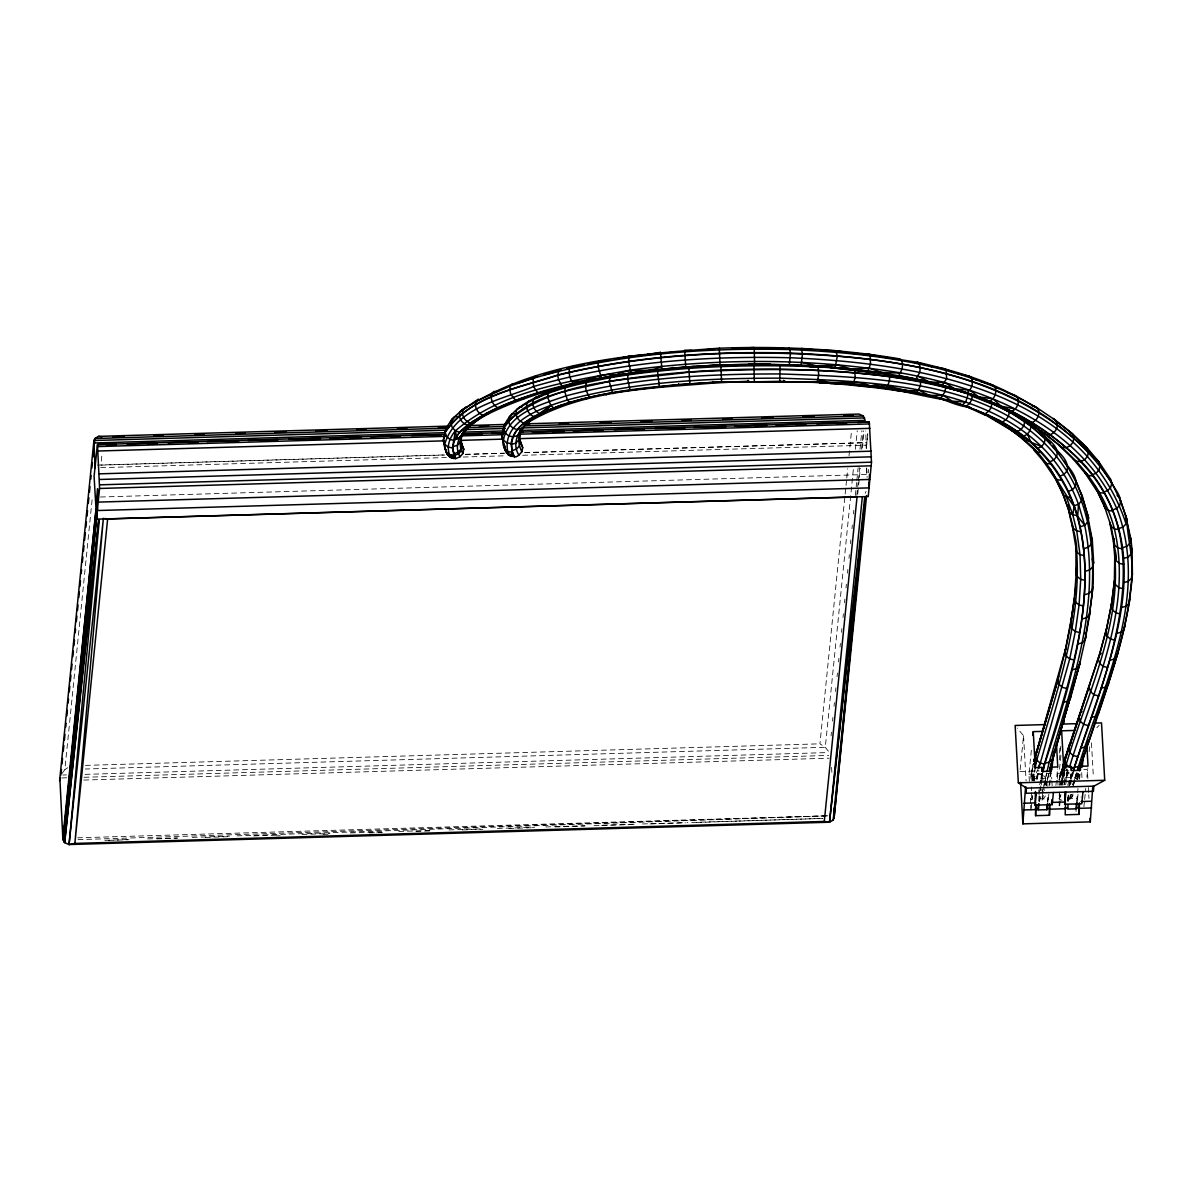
<?xml version="1.0" encoding="UTF-8"?>
<svg xmlns="http://www.w3.org/2000/svg" width="1192" height="1192" viewBox="0 0 1192 1192"><rect width="100%" height="100%" fill="white"/><g stroke="black" fill="none" stroke-linecap="round" stroke-linejoin="round"><path stroke-width="0.75" stroke-dasharray="5 3.75" d="M1059.688 784.649L1059.941 775.292L1062.057 768.259M1059.167 805.777L1059.345 789.923M1037.1 779.553L1037.517 773.981L1031.125 775.322L1030.573 780.462M1037.472 778.778L1038.664 770.226M1041.495 784.664L1042.24 774.74L1037.845 773.757M1045.026 784.962L1046.397 774.055M1030.603 803.632L1030.618 795.407M1031.885 780.82L1032.779 770.464M1044.773 785.886L1045.25 780.894M61.865 773.712L64.86 769.615L92.335 497.466M101.29 461.155L102.035 453.765M828.366 751.213L825.296 747.295L819.932 743.823L845.843 487.155M846.037 485.308L846.588 479.78M846.782 477.932L847.721 468.694M849.017 455.776L851.624 429.925M853.338 469.588L825.296 747.295L85.317 769.019M855.394 449.235L857.257 430.714M831.062 735.881L831.435 732.186M832.552 721.086L832.925 717.39M834.042 706.29L834.415 702.595M835.532 691.494L835.92 687.799M837.037 676.698L837.41 673.003M838.527 661.903L838.9 658.207M840.017 647.122L840.39 643.412M841.507 632.326L841.88 628.616M843.012 617.53L843.385 613.835M844.502 602.735L844.875 599.04M845.992 587.939L846.365 584.244M847.482 573.143L847.855 569.448M848.987 558.348L849.36 554.653M850.477 543.552L850.85 539.857M851.967 528.756L852.34 525.061M853.457 513.961L853.83 510.265M855.334 495.47L856.631 482.537M856.824 480.674L858.136 467.741M859.998 449.25L861.861 430.744M856.824 495.35L858.121 482.447M858.314 480.6L859.611 467.696M861.473 449.25L863.336 430.804M857.718 494.173L858.463 486.783M858.657 484.95L859.208 479.407M859.402 477.56L860.326 468.337M862.382 448.028L864.066 431.415M866.226 448.594L865.779 430.983M524.778 452.677L866.822 442.634L867.716 433.56M866.42 448.147L867.91 433.337M868.372 472.777L868.715 469.395M1020.128 769.704L1023.556 735.762L1017.238 728.029M1029.367 781.386L1028.964 774.189L1031.572 748.293M1031.154 808.31L1032.466 795.362M1033.956 780.581L1035.073 769.481M1034.537 781.103L1034.79 778.585L1046.71 778.242L1047.321 789.119M1038.739 800.711L1040.795 780.373M1040.974 778.525L1041.734 771.135M1039.096 801.814L1040.214 792.382M1040.392 790.639L1041.45 780.179M1041.629 778.436L1042.329 771.462M1047.381 802.305L1048.126 794.915M1049.064 785.662L1050.376 772.714M1047.917 801.56L1048.275 798.029L1048.334 799.087L1034.745 798.431M1048.334 799.087L1048.871 793.857M1049.75 785.141L1051.15 771.194M1055.903 785.468L1057.766 766.963M1057.632 778.465L1057.721 769.659M1059.405 753.016L1060.15 745.611M1059.42 759.915L1060.91 745.089M1060.91 755.505L1059.42 770.33L1068.151 770.077M1059.733 805.628L1060.85 794.528M1061.789 785.29L1063.473 768.646M1067.868 801.709L1068.613 794.304M1069.552 785.066L1070.669 773.966M1068.404 800.949L1069.179 795.004M1070.759 779.315L1071.295 774.085M1076.704 801.441L1078 788.493M1078.939 779.255L1079.49 773.712M1077.061 802.454L1077.598 797.18L1081.382 797.061M1068.762 797.433L1068.822 798.491L1077.657 798.238L1078.358 791.264M1079.594 779.061L1080.116 773.832M1089.145 751.645L1089.697 746.281M1083.9 806.761L1084.452 801.218M1084.646 799.37L1085.763 788.27M1086.88 777.184L1087.819 767.931M1032.644 780.104L1034.432 769.943M1031.125 775.322L1032.749 764.519M1062.743 769.645L1059.137 779.568L1059.941 775.292M1062.027 800.339L1059.405 799.132L1060.418 793.902M1062.117 785.2L1065.499 767.782M1036.518 778.927L1037.517 773.981L1036.221 778.987M1032.495 780.82L1034.626 770.449M1030.335 798.744L1031.751 799.936L1032.51 796.301M1073.143 795.153L1069.775 799.355L1067.138 800.443L1068.673 793.499M1070.595 784.813L1073.664 770.926M1065.573 784.649L1068.315 772.446M1036.444 778.614L1038.456 769.928M1039.633 784.813L1042.434 772.699M1041.227 779.21L1042.478 773.891M1043.849 785.17L1046.74 772.803M1047.276 780.447L1046.04 785.737L1046.665 783.084M1047.396 780L1049.034 772.952M1033.866 780.388L1031.676 771.149L1032.51 767.678M1077.166 779.479L1079.088 772.446M1064.59 769.257L1060.433 785.424L1062.325 780.417M1060.716 784.798L1065.275 767.708M1077.404 779.344L1078.82 774.085M1043.417 795.362L1042.121 800.16L1039.469 801.262L1039.171 796.36M1064.173 784.604L1068.36 769.198M1065.931 779.255L1068.315 770.479M1068.881 785.558L1070.312 780.298M1070.788 778.54L1072.219 773.295M1077.136 779.091L1078.954 772.505M1059.807 785.856L1061.223 780.686M1061.685 778.957L1064.516 768.616M1069.164 785.364L1070.58 780.238M1071.042 778.54L1072.457 773.414M1069.582 784.947L1072.979 772.699M1070.952 794.244L1069.492 799.474L1071.236 794.334M1073.366 785.558L1074.812 780.328M1075.288 778.599L1076.748 773.37M1077.136 779.3L1078.969 772.714M1059.137 779.568L1061.983 769.451M1039.469 801.262L1043.03 788.702L1042.121 800.16L1045.473 795.973M1061.997 769.123L1060.12 775.694L1062.206 768.691M1060.15 776.603L1064.679 767.365L1060.135 776.156L1062.489 768.05M1071.861 797.523L1072.889 793.947M1077.017 779.643L1079.088 772.476M1060.09 775.515L1062.147 768.408M1059.464 777.244L1062.087 768.393M1060.135 776.156L1062.221 768.795M1076.898 778.525L1078.462 773.25M1067.734 769.227L1062.996 784.679L1062.608 777.765L1074.528 777.422M1058.764 798.655L1059.405 799.132L1061.089 793.812M1063.89 784.947L1068.375 770.762M1069.775 799.355L1071.474 794.23M1078.268 773.772L1076.57 778.883L1078.194 773.802M1067.138 800.443L1069.447 793.634M1072.323 785.141L1076.361 773.221M1031.676 771.149L1032.838 767.767M1073.366 784.947L1077.687 772.908M1067.63 785.17L1073.247 769.987M1033.285 781.073L1037.606 769.555M1062.951 778.748L1066.721 768.751M1060.15 777.616L1064.679 767.633M1060.15 776.32L1064.679 767.305M865.139 493.279L866.062 491.447M1096.819 727.746L1099.158 725.332M1033.241 775.128L1030.901 777.214L1031.214 780.388M64.86 769.615L67.691 767.722M104.836 840.345L129.034 839.526M147.644 838.9L177.414 837.887M192.299 837.38L229.52 836.113M236.955 835.86L828.708 815.79L77.689 837.812M78.016 839.645L828.708 815.775M276.514 835.875L280.224 835.756M322.972 834.385L330.407 834.147M369.431 832.91L382.453 832.493M415.904 831.42L432.622 830.884M462.362 829.93L482.805 829.289M508.835 828.455L534.85 827.621M555.293 826.965L585.034 826.026M601.751 825.49L635.217 824.417M650.072 823.94L685.385 822.808M696.545 822.465L737.431 821.154M739.293 821.094L822.927 818.427L687.113 822.584M108.546 840.36L129.019 839.734M156.927 838.885L177.385 838.244M205.292 837.395L229.475 836.65M253.658 835.905L279.703 835.1M302.023 834.415L329.931 833.566M350.388 832.925L382.021 831.956M398.754 831.45L432.249 830.422M448.997 829.9L482.477 828.872M497.362 828.41L534.567 827.278M545.727 826.935L584.795 825.728M594.093 825.445L635.023 824.179M642.458 823.955L685.251 822.644M97.193 465.103L444.825 454.897M465.282 454.301L504.32 453.154M524.763 452.543L866.822 442.634M100.918 465.118L444.839 455.031M465.282 454.435L504.32 453.288M100.664 467.666L446.434 457.519M463.167 457.028L505.93 455.776M522.662 455.284L866.569 445.182M100.441 497.004L866.346 474.52M85.407 765.383L819.932 743.823M62.714 775.024L66.439 774.919M85.049 774.368L827.516 752.584M61.701 777.944L67.288 777.78M84.051 777.288L828.708 755.43M83.768 780.06L829.215 758.187M1019.95 771.492L1039.156 770.926M1083.856 769.615L1087.342 769.511L1087.849 778.54M1028.964 774.189L1051.463 773.519L1051.761 778.927M1057.349 773.355L1069.522 772.997M1041.123 789.626L1043.358 791.443M1044.252 790.594L1042.24 774.74L1045.578 777.586L1045.578 784.619M1038.754 789.849L1039.066 794.736M1091.455 742.81L1093.377 777.124M1088.356 787.569L1088.654 792.978M1088.758 794.796L1088.966 798.402M1081.695 772.639L1082.098 779.836M1077.598 797.18L1077.657 798.238M1075.944 808.846L1076.108 811.529M1057.736 780.179L1058.019 785.29M1051.866 780.715L1052.163 786.124M1046.338 782.012L1046.531 785.632M1030.693 805.271L1030.976 810.158M1023.556 735.762L1026.089 780.909M866.659 467.979L867.15 476.904M866.524 468.203L867.031 477.262M831.599 767.395L831.912 772.967M1031.348 787.048L1031.467 790.728M1031.527 792.576L1031.751 799.936M1059.36 793.604L1059.405 799.132M1048.692 774.1L1047.485 779.255L1048.692 774.129M1076.495 772.684L1073.158 784.932L1076.451 772.654"/><path stroke-width="1.5" d="M522.722 447.73L518.982 437.777L522.722 447.73L521.798 451.842L518.863 455.15C511.264 461.572 512.277 447.358 511.115 443.677C512.843 428.613 527.207 419.867 539.529 413.594C596.745 389.143 660.293 385.746 721.592 381.857L720.817 365.005M720.043 365.05L719.268 348.213C632.207 354.59 534.433 361.236 460.127 411.657C457.653 417.185 461.825 423.622 467.383 425.008C520.204 390.171 584.765 379.682 646.347 370.906C697.648 364.797 749.44 363.143 801.054 365.288C834.519 365.437 867.463 373.334 900.824 372.932C985.322 387.892 1079.386 424.993 1116.755 508.448C1150.459 596.179 1102.421 686.443 1077.523 769.823M1070.952 767.573L1073.858 768.304C1108.277 666.73 1169.099 531.23 1066.021 447.581C1004.647 394.85 922.727 376.106 844.189 368.447C752.584 360.327 659.385 364.067 569.567 384.495C531.975 394.999 491 404.222 461.095 430.938C453.705 437.777 450.099 449.608 455.806 458.518L459.978 456.834L462.898 453.496L463.792 449.101L460.425 440.921M1042.881 772.118L1044.952 763.252C1078.432 659.548 1126.649 508.731 1017.387 431.43C930.207 376.046 820.588 382.245 721.592 381.857M1077.851 644.008L1082.112 642.89L1085.122 639.94C1088.907 613.195 1095.865 585.555 1092.289 558.69M866.599 495.574L834.072 818.07L833.148 820.081L829.483 822.212L69.047 844.532L64.636 842.64L63.906 841.731L99.577 488.467L97.491 444.556L445.242 434.35M96.478 519.19L868.253 496.528L871.501 462.183L869.251 421.908L519.638 432.16M1042.836 770.971L1044.445 764.057C1068.092 681.928 1102.868 592.022 1074.171 506.436C1060.91 469.901 1033.762 438.969 999.611 420.523C911.284 377.298 808.921 381.231 713.188 382.349L713.144 383.079C650.951 388.339 584.035 389.709 528.801 422.028L525.106 422.37C514.125 429.701 507.256 444.616 514.661 456.789M1076.823 564.919L1074.35 598.25L1070.61 624.727L1071.995 628.661L1075.318 631.507L1079.714 632.505M1075.273 593.988L1075.735 586.688M1076.451 575.736L1076.912 568.435M514.363 456.804L508.537 455.15C498.703 421.044 542.926 407.634 567.392 399.961C636.632 381.395 708.927 378.117 780.283 378.162C886.029 381.902 1034.418 385.21 1078.477 504.276L1077.687 516.255L1084.675 525.329C1101.453 605.819 1071.384 685.996 1049.213 762.195L1047.157 771.03M833.878 808.191L834.072 818.07L865.526 496.975L829.483 822.212L824.283 821.437L74.873 843.444L69.047 844.532L99.323 519.921L64.636 842.64L98.757 519.459L63.906 841.731L62.818 838.259L96.06 508.984L97.103 512.918L96.626 519.19L94.079 476.353L97.327 445.48M678.62 383.75L678.486 385.359L678.144 384.658C626.5 391.11 570.357 393.807 525.106 422.37M1079.773 770.568L1082.634 759.155L1080.772 764.31M95.092 467.83L93.915 440.518L94.838 438.522L98.504 436.376L448.043 426.125M62.818 838.259L59.853 778.003M1073.456 770.956C1101.333 677.905 1161.127 564.531 1092.14 474.908C1045.205 416.068 970.839 388.324 898.798 375.659L902.18 368.82L902.508 364.409L901.718 360.625L900.034 358.941C840.39 348.779 779.687 346.038 719.268 348.213L719.134 348.943M1121.702 607.458L1125.978 606.296L1128.988 603.331L1132.385 573.963C1127.543 642.264 1099.784 705.738 1079.401 770.36L1081.666 763.536L1078.671 766.426L1074.424 767.454L1073.664 770.926M96.06 508.984L63.146 840.122L97.103 512.918M59.6 780.775L93.915 440.518L445.763 430.193M60.852 775.083L61.418 769.54M61.984 763.983L62.535 758.44M63.28 751.049L63.846 745.492M64.413 739.949L64.964 734.406M65.709 727.001L66.082 723.306M66.826 715.915L67.393 710.357M68.138 702.967L68.51 699.272M69.255 691.867L69.821 686.324M70.373 680.766L70.939 675.223M71.505 669.68L72.056 664.123M72.801 656.732L73.368 651.19M73.934 645.632L74.485 640.089M75.23 632.699L75.603 628.989M76.348 621.598L76.914 616.04M77.48 610.498L78.031 604.955M78.776 597.55L79.343 592.007M79.909 586.464L80.46 580.906M81.205 573.516L81.578 569.821M82.323 562.415L82.889 556.873M83.455 551.33L84.006 545.772M84.572 540.229L85.317 532.824M85.869 527.281L86.435 521.738M87.001 516.181L87.552 510.638M88.297 503.248L88.864 497.69M89.43 492.147L89.981 486.604M90.726 479.199L91.099 475.504M91.844 468.113L92.41 462.556M92.976 457.013L93.527 451.47M94.093 445.912L94.838 438.522L448.386 428.137M824.283 821.437L857.033 496.945L107.638 518.952L74.873 843.444L103.361 518.297L69.047 844.532M862.293 497.288L829.483 822.212L864.736 496.975M833.148 820.081L865.511 496.99M869.802 479.452L98.325 502.1L97.58 488.675L96.731 497.109L97.476 510.534L868.953 487.886L869.519 474.416M1092.796 786.452L1090.278 821.884L1022.885 823.866L1025.597 786.586L1025.969 793.291L1093.362 791.324L1093.883 786.154L1104.716 780.268L1101.512 722.918L1094.39 723.142M1025.969 793.291L1026.491 788.136L1018.341 782.816L1015.137 725.466L1045.429 724.572M1032.883 735.36L1033.255 731.65L1041.912 731.396M1035.446 791.488L1035.118 805.151L1052.178 804.645L1053.415 792.486M1035.118 805.151L1036.34 792.993M1049.779 804.153L1049.452 815.268L1035.595 815.671L1035.669 804.406M1035.595 815.671L1035.922 804.555M1037.8 809.964L1038.366 804.406M1041.734 771.135L1042.106 767.424L1035.267 767.633L1033.255 731.65M1047.753 803.319L1047.276 809.666L1038.441 809.919L1038.917 803.572M1046.636 809.696L1047.202 804.153M1050.376 772.714L1050.927 767.171L1057.766 766.963L1056.455 743.585M1051.836 769.823L1053.698 751.332M1049.452 815.268L1049.526 803.989M1064.843 792.352L1064.694 804.272L1081.755 803.781L1082.992 791.622M1064.694 804.272L1065.916 792.129M1065.499 803.691L1065.171 814.807L1079.147 814.389L1079.475 803.289M1071.042 770.27L1071.414 766.575L1063.651 766.799L1061.64 730.815L1073.813 730.458M1077.061 802.454L1076.585 808.802L1067.764 809.07L1068.047 804.481M1075.944 808.846L1076.51 803.289M1079.878 770.002L1080.25 766.307L1088.013 766.083L1086.806 744.493M1082.262 767.097L1083.379 755.996M1079.147 814.389L1079.237 803.125M1082.157 618.946L1086.433 617.784L1089.458 614.804L1092.989 586.449M754.342 381.008L753.88 364.156L748.367 364.305M673.018 367.345L672.839 368.954C610.051 374.869 546.517 385.791 489.271 413.43C474.178 421.342 449.324 436.644 459.978 456.834M1114.982 578.105L1111.257 605.894L1105.818 632.267L1107.189 636.23L1110.527 639.106L1114.907 640.149M1120.391 613.925L1115.995 612.941L1112.658 610.095L1111.272 606.162L1114.371 581.04L1114.744 556.56C1121.046 629.942 1084.899 698.601 1065.275 767.708M1107.398 667.416L1103.032 666.328L1099.709 663.408L1098.324 659.444L1106.742 628.035L1112.643 598.309M1113.09 594.719L1113.969 587.537M1114.416 583.946L1115.071 578.567M801.054 365.288L802.514 353.786L801.173 348.451L815.537 349.941M817.205 382.111L818.651 375.063L818.189 366.868C748.487 364.022 678.322 366.316 609.425 377.819C577.554 384.316 543.835 390.395 516.762 409.616C514.288 415.144 518.46 421.581 524.018 422.966M968.321 393.703L965.743 402.017L962.853 404.52M972.374 395.088L971.778 399.439L969.737 403.373L966.772 405.861M754.596 364.32L754.208 347.468L731.873 348.675M1074.081 659.995L1069.701 658.967L1066.363 656.092L1064.992 652.128L1073.277 608.114M1073.783 604.582L1074.528 599.278M991.953 402.881L991.282 407.202L988.987 411.046L985.695 413.4M1038.858 768.199L1069.701 658.967L1075.318 631.507L1079.073 604.985L1080.712 579.387L1080.026 554.712L1076.763 530.976L1072.785 514.84L1074.171 506.436C1057.647 484.742 1047.574 457.788 1024.986 440.697C1012.023 429.85 997.868 420.463 982.595 413.207L1028.994 440.831L1024.986 440.697L1008.492 428.047M647.107 354.531L660.472 352.37L661.918 369.162M1085.122 639.94L1090.397 610.826M995.111 404.49L1009.311 411.687L1008.566 415.963L1006.078 419.718L1002.517 421.938M1116.8 633.339L1121.076 632.252L1124.071 629.331L1129.942 599.338M779.732 381.023L780.104 365.75M1065.499 767.782L1066.184 764.296L1064.799 760.332L1065.767 755.981L1099.247 655.213L1106.742 628.035M1032.242 424.531L1043.864 434.842L1045.16 438.582L1044.326 443.037L1041.525 446.553L1037.547 448.46M1034.969 768.721L1036.742 760.079C1056.425 692.522 1081.561 623.58 1076.689 552C1077.449 536.132 1068.717 520.636 1068.688 505.408M520.71 430.535L518.684 440.146L519.444 445.972L521.798 451.842M511.383 444.437L515.659 443.186L518.684 440.146L521.098 429.031M1066.408 447.626L1070.327 445.659L1073.068 442.098L1073.918 437.896L1072.606 433.903L1053.177 418.556L1072.606 433.903L1087.134 447.954L1088.445 451.693L1087.596 456.149L1084.765 459.635L1080.757 461.498M1050.45 443.379L1040.735 432.562C1046.65 439.103 1060.314 446.136 1056.529 456.64L1053.653 460.082L1049.586 461.87M1054.935 448.982L1052.879 446.091C1058.779 452.528 1070.207 461.14 1066.855 471.168L1063.934 474.52L1059.777 476.219M1069.537 431.668L1087.134 447.954L1098.666 461.513L1110.348 478.931L1111.719 483.013L1110.81 487.126L1107.86 490.463L1103.688 492.132M508.537 455.15C480.421 409.869 555.442 386.968 586.866 380.784L585.525 386.357L586.211 390.738L589.459 397.383M501.981 436.078L504.559 424.486L507.524 421.67M1064.233 461.349C1069.03 468.054 1078.402 477.217 1075.348 486.515L1072.383 489.808L1068.181 491.417M455.806 458.518C445.376 459.233 445.54 447.298 443.35 440.355L446.076 428.152L451.798 419.405L462.734 409.273M455.508 458.533L452.483 447.909L455.404 430.819C503.143 389.665 570.104 381.38 629.942 370.176C719.715 358.181 811.379 358.077 900.824 372.932M461.006 442.47L462.392 446.568L461.468 450.665L458.488 453.928L454.271 455.478M1085.122 633.071L1086.046 635.708L1079.252 665.881L1052.208 759.304L1049.213 762.195L1044.952 763.252M1110.348 478.931C1112.24 487.677 1123.266 495.619 1119.735 505.185L1116.755 508.448L1112.538 509.997M1074.886 478.335L1082.381 496.677L1081.472 501.027C1091.574 529.65 1094.018 560.315 1092.051 590.457L1089.041 593.467L1084.75 594.674M460.887 442.202L461.825 445.033L460.887 449.116L457.892 452.334L453.645 453.824M520.368 441.621L519.444 445.972L516.434 449.16L512.188 450.606M1120.644 500.819L1126.991 519.533C1127.185 538.724 1134.084 558.407 1131.461 578.239L1128.437 581.264L1124.16 582.486M1082.381 496.677L1088.624 518.103L1087.685 522.156L1084.675 525.329L1080.414 526.76M1085.122 580.266L1080.712 579.387L1077.374 576.63L1075.989 572.711L1075.914 545.146M1091.365 537.22L1092.304 540.08L1091.365 544.118L1088.341 547.232L1084.064 548.573M1049.899 768.929L1064.635 716.571M1049.332 771.641L1080.176 661.635L1079.252 665.881L1076.257 668.787L1071.995 669.859M1123.892 564.293L1119.497 563.458L1116.144 560.732C1117.247 553.133 1112.628 545.727 1114.028 538.501M1129.897 538.59L1129.509 534.985L1130.91 539.142L1129.971 543.179L1126.962 546.294L1122.685 547.664M1130.672 545.802L1132.057 549.691L1131.133 553.997L1128.124 557.081L1123.832 558.392M443.35 440.355L444.288 436.078M467.383 425.008L459.531 432.323L454.167 440.504L449.831 439.327L446.538 436.347L445.167 432.353L446.076 428.152L449.041 425.335M462.57 433.098C460.172 439.61 458.875 447.343 462.898 453.496M462.794 432.979L460.127 442.426L457.117 445.421L452.826 446.613M505.304 446.3L503.292 444.884L505.229 450.65L501.966 435.81L502.905 431.802M512.977 436.749L517.194 435.795L520.174 432.964L520.785 430.342M1093.675 562.609L1092.751 566.885L1089.726 569.94L1085.45 571.221M1035.401 755.549L1036.235 752.077L1033.866 761.435L1065.916 647.897L1057.736 680.528L1034.149 760.705L1058.66 676.296M1071.534 620.466L1064.992 652.128M1049.914 769.004L1064.65 716.839M1080.19 661.903L1070.416 698.378L1067.421 701.269L1063.175 702.312M1101.244 653.29L1099.247 655.213L1064.799 760.332L1069.433 744.419L1071.429 742.497M1062.728 766.933L1090.159 683.582M1112.196 601.915L1111.272 606.162M1099.322 709.374L1087.923 744.18L1084.943 747.056L1080.697 748.069M1108.962 681.72L1108.337 684.357L1105.342 687.218L1101.095 688.231M511.308 456.432L512.366 452.2L508.001 451.574L504.693 448.997L501.966 435.81M1034.984 756.875L1036.235 752.077L1035.267 755.624M789.298 364.827L790.49 353.041L789.283 347.975L788.404 348.705M1077.702 769.898L1078.671 766.426M1080.324 767.797L1082.634 759.155L1080.548 766.203M642.264 370.712L641.803 372.351L641.013 371.695L575.662 383.094L571.341 384.971L569.567 384.495M1063.875 762.716L1065.767 755.981L1063.681 763.014M1080.772 766.039L1082.604 759.587M1063.413 764.191L1065.767 755.981M1054.384 691.867L1057.721 680.26L1059.107 684.491L1062.43 687.397L1066.81 688.455M1062.951 766.426L1064.828 759.93L1062.728 767.365M1079.594 770.688L1081.666 763.536L1080.637 767.097M1044.445 764.057L1040.065 762.984L1036.742 760.079L1035.371 756.115L1054.369 691.598M1071.325 694.191L1065.156 714.857L1071.355 694.414M672.422 368.268L728.416 364.886M1091.187 717.465L1095.418 716.452L1098.413 713.591L1117.992 652.337L1125.01 625.353M1083.17 757.829L1088.847 739.964M1083.2 757.442L1088.862 740.232M1099.903 707.661L1108.664 681.854M628.214 373.23L627.588 378.669L630.076 389.978M916.037 378.981L919.792 372.217L920.194 367.821L919.345 364.022L917.497 362.308L886.043 357.421M1038.217 767.916L1040.065 762.984M1034.105 766.992L1036.742 760.079L1033.881 763.997M449.622 456.864L450.055 455.88C446.002 447.238 449.488 437.658 455.404 430.819L459.531 432.323M835.16 367.509L837.365 356.05L835.637 350.686L821.005 350.239M853.07 384.465L855.156 377.462L854.694 369.267M1064.679 767.633L1066.184 764.296L1069.492 767.216C1092.557 690.406 1133.443 611.079 1114.416 528.935C1099.069 470.065 1047.842 428.971 994.709 404.565M610.215 376.121L609.321 381.604L612.375 392.809M1064.679 767.365L1066.184 764.296M748.874 381.202L713.144 383.079L712.995 381.485M466.087 428.613L462.183 435.587L459.233 438.358L455.031 439.252M867.821 370.965L870.533 364.022L870.086 355.827L868.67 354.188L861.488 353.696M584.438 380.501L583.395 382.245L581.8 381.738M886.654 388.07L889.426 381.142L889.649 376.449C796.599 365.646 701.865 366.421 609.306 381.336C572.89 390.469 525.627 393.971 503.65 428.703L505.006 432.681L508.313 435.661L512.649 436.823M510.295 417.14L512.143 414.131L514.825 413.698M520.174 432.964L524.584 425.931L863.351 415.963L865.183 420.344L519.414 430.491M1011.874 411.344C1017.044 409.02 1020.114 402.24 1017.238 397.055C986.395 379.846 951.827 370.056 917.497 362.308L915.143 362.875M1033.896 764.593L1036.742 760.079L1033.896 764.117M584.348 364.678L570.312 366.972L569.18 368.745L569.627 376.94L572.935 383.586M451.828 421.089L454.614 416.827L457.296 416.41M445.152 432.085C469.827 395.655 518.714 387.862 557.737 374.988C633.757 356.453 712.443 350.94 790.49 353.041C905.592 358.032 1044.028 377.596 1111.719 483.013M445.167 432.353C469.842 395.923 518.729 388.13 557.752 375.257C622.239 359.448 688.767 353.339 755.058 352.802C870.95 354.322 1001.995 365.423 1088.46 451.962M1033.896 764.37L1036.742 760.079M512.366 452.2L509.893 455.776L508.001 451.574L506.436 453.124L504.693 448.997M97.491 444.556L115.996 444.333M869.251 421.908L857.733 422.549M1023.6 436.078C1029.143 434.424 1032.928 427.496 1029.664 422.251M472.911 421.223L476.502 420.97L478.99 418.66L467.845 427.824L459.665 437.524L455.255 438.82L459.233 438.358M916.827 392.838L920.343 386.014L920.686 381.351L889.649 376.449M566.617 385.97L565.157 387.817L564.799 391.661L567.392 399.961L569.672 402.449M569.821 402.151L568.286 404.013L566.036 403.671M763.133 364.439L728.193 365.616M546.279 410.57L550.734 405.399L547.664 397.249L548.141 393.36L549.944 391.408L557.424 390.037M1074.245 505.795L1078.477 504.276L1081.472 501.027C1036.921 381.053 887.191 377.775 780.566 373.945C708.525 373.901 635.53 377.238 565.619 396.012C542.583 404.237 509.148 412.104 503.367 439.997L506.704 442.783L511.115 443.677M535.208 415.978L538.486 415.904L541.272 412.953M940.95 398.128L945.167 391.468L945.628 386.819L963.076 391.9M785.007 381.216L748.487 381.947L748.099 380.352M942.291 385.24L946.657 378.609L946.195 370.429L944.094 368.641L935.437 367.091M542.092 395.461L535.536 397.472L533.375 399.573C531.498 404.952 534.538 411.195 539.529 413.594L550.734 405.399L553.475 407.738M1081.978 711.326L1079.982 713.233L1079.058 717.182L1080.444 721.428L1083.752 724.378L1088.117 725.481M517.075 429.597L512.918 428.122L509.759 424.933L508.448 420.85C557.439 379.175 628.318 380.337 688.887 372.157C781.565 367.255 876.791 366.838 966.578 393.196M478.409 399.097L460.127 411.657M529.546 400.572L527.236 402.762C525.15 408.185 528.563 414.503 533.778 416.574M465.7 407.053L463.152 409.392C460.753 414.89 464.761 421.312 470.244 422.862M536.072 416.693C522.781 423.756 509.729 440.012 518.863 455.15M454.614 416.827L451.798 419.405L450.948 423.518L452.26 427.6L455.404 430.819L456.417 436.376M475.802 420.925L473.224 423.279L469.544 423.607M512.143 414.131L509.312 416.738L508.448 420.85M524.584 425.931L521.753 428.524L517.73 429.15M528.801 422.028L531.394 419.658M467.845 427.824L465.059 430.357L461.095 430.938M516.762 409.616L519.384 407.217L521.872 406.979M452.424 458.16L454.375 456.417L447.507 454.822L444.81 448.192L443.335 440.086M966.921 392.69C971.554 389.68 973.789 383.153 971.376 378.043L969.036 376.195L957.295 373.483M989.792 401.242C994.724 398.59 997.376 391.93 994.724 386.774L992.191 384.852L980.912 381.634M797.895 365.274L762.537 365.184L761.971 363.59M783.651 380.367L784.291 381.947L821.348 382.438M545.37 394.448L549.944 391.408M1049.63 434.469L1045.727 434.424C1008.462 408.022 965.907 389.993 921.267 381.336C880.411 372.351 838.602 366.987 796.912 365.989L810.471 365.884M538.486 415.904L547.873 410.063L550.674 410.212L566.632 403.492M819.381 381.574L820.275 383.168L831.375 383.005M1032.034 422.504C1037.383 420.493 1040.78 413.639 1037.725 408.424L1014.526 395.059L1006.599 392.287M480.555 417.736L488.392 413.117M1017.387 431.43C1022.274 429.791 1026.297 423.711 1023.749 418.72M1050.182 434.618C1055.68 432.875 1059.36 425.961 1056.157 420.716L1034.865 406.338L1032.376 406.368M834.251 351.387L835.637 350.686L845.694 352.206M491.521 411.27L496.066 409.124M809.368 366.615L827.471 367.017L842.699 369.147L844.189 368.447M820.275 383.168L826.369 382.707L863.857 386.432L865.392 385.746M1092.14 474.908L1096.238 473.135L1099.113 469.708L1099.993 465.282L1098.666 461.513L1096.521 459.933M557.782 406.383L562.937 404.565M876.314 372.247L874.451 372.887L842.699 369.147M1118.811 528.518L1123.073 527.058L1126.067 523.869C1081.516 388.041 913.668 363.053 790.505 357.764C704.204 355.663 616.696 362.025 533.569 386.551C502.845 399.38 455.24 407.411 444.735 444.273L448.088 447.03L452.483 447.909M518.133 383.153L536.907 376.821L534.642 376.478L533.107 378.356L510.28 386.044L476.1 401.287C474.043 406.71 477.426 413.028 482.626 415.129M896.593 389.605L894.671 390.231L848.525 384.226L830.213 383.72M454.375 456.417L451.008 457.505L446.762 453.377L446.061 450.606M661.262 366.361C646.794 374.422 630.181 366.391 616.026 375.197C599.934 371.368 587.164 383.884 571.102 380.963M543.835 374.899L557.707 371.04M549.02 373.543L554.384 372.127M906.635 377.238L904.4 377.834L915.277 378.967L973.447 395.118L970.333 395.476L992.34 404.192L995.707 403.939M587.716 363.977L609.768 359.731M1109.812 660.234L1114.058 659.191L1117.053 656.3L1117.977 652.069L1109.26 680.394M566.602 368.775L572.026 367.464L570.312 366.972M575.542 366.689L579.059 365.929M921.267 381.336L923.726 380.799M625.8 373.811L611.958 376.776L610.781 376.195M615.132 359.075L629.153 356.185L643.635 354.948L636.9 355.916M455.493 438.388L459.665 437.524M587.88 364.052L596.82 362.308M606.221 360.729L609.872 360.073M606.937 360.491L610.215 359.924M949.532 400.572C921.252 396.534 892.883 387.266 863.857 386.432M949.473 387.4L946.672 387.847L961.706 391.125M621.553 358.226L624.906 357.689M621.762 358.077L625.085 357.57M640.417 371.71L643.904 371.263M640.119 355.589L643.591 355.171M648.791 354.56L652.262 354.143M647.167 354.605L652.367 354.024M657.552 353.443L661.009 353.041L660.472 352.37M970.079 407.217C953.704 406.338 939.117 395.059 922.265 395.073L924.605 394.522L894.671 390.231L910.763 391.885M659.236 353.383L662.752 353.026M670.187 352.221L675.685 351.729M671.528 352.147L676.877 351.729M685.817 351.014L691.181 350.597M678.144 384.658L713.188 382.349M988.704 414.98L985.248 415.174L964.522 405.682L972.732 409.094M692.075 350.493L684.595 350.21L685.758 367.032M702.893 349.882L711.922 349.36M694.102 366.51L688.752 366.808L689.855 383.63M708.346 365.706L715.468 365.303M705.694 349.837L712.965 349.48M1010.846 411.031L1007.314 411.195L1004.603 409.199M999.611 420.523L995.976 420.642L993.189 418.601M468.501 425.514L505.676 424.427M524.271 423.875L858.94 414.056L863.351 415.963M113.016 436.868L124.177 436.54M153.917 435.676L163.215 435.408M194.832 434.469L204.13 434.201M235.748 433.277L245.045 432.994M274.801 432.13L285.946 431.802M315.701 430.923L326.861 430.595M356.617 429.716L365.914 429.448M397.532 428.524L406.83 428.256M438.433 427.317L447.73 427.049M479.348 426.125L488.645 425.842M525.836 424.754L529.561 424.65M559.301 423.771L568.599 423.503M600.217 422.579L611.377 422.251M641.132 421.372L652.292 421.044M682.033 420.165L691.33 419.897M722.948 418.973L732.246 418.69M762.001 417.826L773.161 417.498M802.916 416.619L814.062 416.291M843.817 415.427L853.114 415.144M466.996 427.585L504.216 426.498M466.251 429.597L505.348 428.45M522.096 427.958L864.647 417.9M93.706 442.992L445.048 432.666M463.643 432.13L504.529 430.923M461.989 433.858L502.89 432.651M127.157 444.005L156.897 443.126M168.042 442.798L197.797 441.934M207.095 441.651L238.683 440.727M247.981 440.459L277.736 439.58M288.881 439.252L320.484 438.328M329.782 438.06L361.385 437.121M370.682 436.853L400.423 435.974M411.583 435.661L441.323 434.782M463.628 434.126L482.224 433.575M491.506 433.307L504.529 432.92M519.399 432.487L523.109 432.383M532.407 432.1L564.01 431.176M573.307 430.908L603.048 430.029M614.208 429.701L643.948 428.837M655.108 428.509L684.849 427.63M694.146 427.362L725.749 426.438M735.032 426.155L766.635 425.231M775.932 424.963L805.673 424.084M816.833 423.756L846.573 422.877M106.624 445.212L115.922 444.944M147.525 444.005L156.808 443.737M188.411 442.813L197.708 442.53M229.311 441.606L238.609 441.338M268.349 440.459L277.647 440.191M309.25 439.267L320.41 438.939M350.15 438.06L361.295 437.732M391.05 436.868L400.333 436.585M431.936 435.661L441.234 435.393M472.837 434.454L482.134 434.186M552.775 432.115L563.935 431.787M593.676 430.908L602.973 430.64M634.576 429.716L643.859 429.433M675.462 428.509L684.759 428.241M716.362 427.317L725.66 427.034M755.4 426.17L766.56 425.842M796.301 424.963L805.598 424.695M837.201 423.771L846.499 423.488M97.863 446.583L445.614 436.361M460.499 435.929L503.277 434.678M520.01 434.186L869.624 423.92M98.206 451.008L444.109 440.846M460.842 440.355L503.62 439.103M518.49 438.671L869.966 428.345M99.472 473.835L871.248 451.172M99.696 479.482L871.471 456.819M99.741 484.831L871.501 462.183M99.577 488.467L871.352 465.804M1076.57 723.663L1064.083 724.021L1063.815 718.985M1018.341 782.816L1104.716 780.268M1026.491 788.136L1093.883 786.154M1023.913 803.229L1035.833 802.887M1051.433 802.425L1065.41 802.007M1081.084 801.546L1091.306 801.247M1035.222 808.951L1038.381 808.861M1047.217 808.608L1049.079 808.548M1064.799 808.087L1067.704 807.997M1076.525 807.744L1078.775 807.684M1024.286 809.949L1036.206 809.591M1050.063 809.189L1065.782 808.727M1079.758 808.325L1091.678 807.967M1031.259 422.266L1027.534 422.34L1024.673 420.255M486.038 413.475L489.271 413.43M736.656 348.66L776.871 348.675M753.88 364.156L770.345 364.171M535.536 397.472L538.635 397.487M1015.286 430.193L1011.427 430.178L1022.423 435.438M753.702 348.198L784.753 348.66M496.751 391.587L493.786 391.498L491.73 393.569C489.972 398.918 492.803 405.101 497.66 407.694M501.802 406.055L504.693 406.174M1066.021 447.581L1061.983 447.432L1042.747 432.264M804.183 349.509L809.577 349.777M803.602 349.36L812.184 349.837M965.743 402.017L952.125 401.168L943.453 395.506L929.119 395.327L918.928 390.127C901.748 393.554 887.191 381.425 869.966 386.089C853.323 377.715 835.041 386.744 818.114 379.265M1041.018 452.379L1036.876 452.126L1021.917 438.462M1080.474 461.557L1076.346 461.304L1073.202 458.995L1058.913 445.197M821.467 350.567L826.563 350.895M818.189 366.868L823.672 367.225M830.973 367.702L840.092 368.298M857.897 353.458L850.716 352.966L854.321 353.383M822.42 350.508L829.185 351.014M514.721 384.301L512.083 384.077L510.28 386.044L509.774 389.665L510.742 394.239L515.615 400.408M1050.882 463.926L1046.665 463.584L1043.462 461.215L1033.732 449.816M1092.587 475.906L1088.37 475.548L1085.152 473.164L1073.202 458.995M838.274 351.908L841.612 352.191M837.916 351.744L843.4 352.266M521.56 398.426L524.093 398.664M848.689 352.921L854.083 353.488M1061.938 480.272L1057.647 479.81L1054.384 477.351L1043.462 461.215M1103.971 493.16L1099.68 492.698L1096.417 490.225L1085.152 473.164M861.518 354.218L865.124 354.635M870.1 355.44L873.647 355.901M1053.49 474.818L1062.996 494.382L1066.289 496.915L1070.625 497.466M1112.658 511.07L1108.322 510.489L1105.014 507.941L1095.061 486.425M453.824 455.15L449.473 454.569L446.18 452.021M870.398 355.335L873.87 355.827M879.07 356.542L882.542 357.034L868.67 354.188M1053.803 474.833L1061.625 490.553L1069.462 512.247L1072.785 514.84L1077.151 515.495M98.504 436.376L101.976 436.898M104.792 518.52L107.638 518.952M885.611 357.675L889.023 358.196M1118.796 529.606L1114.416 528.935L1111.093 526.328L1109.707 522.2L1113.417 541.451M1081.159 531.692L1076.763 530.976L1073.441 528.324L1068.062 508.135L1061.61 490.285M885.954 357.585L889.366 358.151M544.565 391.065L546.726 391.438M1122.536 548.782L1118.141 548.022L1114.803 545.34L1111.093 526.328L1103.628 503.843L1105.014 507.941M931.98 366.48L928.508 365.855L931.727 366.674M1084.437 555.517L1080.026 554.712L1076.689 552L1072.055 524.465M1015.301 409.05L1001.176 406.204L992.966 398.843L978.587 396.832L969.826 390.186L954.837 388.83L944.883 382.647L929.417 381.976L918.287 376.3M1123.49 588.654L1119.094 587.745L1115.757 584.959L1114.356 580.772M1083.468 605.923L1079.073 604.985L1075.735 602.183L1074.335 597.982L1070.61 624.727M920.686 381.351L943.841 386.417M801.948 362.442L818.233 366.242L836.426 364.678L851.624 369.073L869.46 368.179L883.451 373.141M561.179 370.071L559.301 369.639L557.737 374.988L558.497 379.622L562.073 386.193M1077.568 756.637L1073.202 755.534L1069.894 752.614L1068.509 748.367M1098.294 695.815L1093.928 694.698L1090.62 691.762L1089.22 687.531M584.676 398.635L586.464 399.111M917.497 362.308L926.944 365.348M954.539 389.292L966.265 393.077M957.876 403.537L962.853 405.146M971.301 394.939L979.69 398.262M983.042 399.588L988.079 401.585M605.238 394.239L606.609 394.805M1041.525 446.553L1030.901 442.202L1027.429 434.052M944.094 368.641L953.943 372.709M976.024 410.465L980.956 412.521M600.381 361.623L599.069 361.042L598.235 362.755L598.101 366.555L601.289 377.73M611.854 393.032L613.12 393.613M969.036 376.195L976.248 379.965M1037.725 408.424C963.33 364.171 874.988 353.175 790.058 349.569C703.742 347.468 616.234 353.83 533.107 378.356L533.569 386.551L537.801 392.943M1009.296 411.419C1027.757 421.938 1044.118 435.914 1057.423 452.483M1009.311 411.687L1030.946 426.214L1045.175 438.85M992.191 384.852L997.585 388.339M630.076 356.81L629.153 356.185L628.571 361.355L630.97 372.932M989.747 402.255L992.34 404.192M460.276 443.662L462.451 445.301M1117.083 495.306L1119.273 496.99L1127.006 519.801M639.478 388.801L640.313 389.441M1087.432 449.697L1095.463 459.143M1057.408 452.215L1067.764 467.026M1049.049 467.428L1051.031 470.363M1050.063 469.156L1053.013 473.284M1099.993 465.282L1111.704 482.73L1120.659 501.087M1085.867 472.494L1088.937 477.143M1067.749 466.757L1076.272 482.417M462.377 446.3L463.807 449.369M446.762 453.377L444.795 447.924L446.076 450.874M1095.046 486.157L1102.868 502.502M1076.257 482.149L1082.396 496.945M504.976 449.146L503.292 444.884M461.811 444.765L462.392 446.568M1066.289 496.915L1072.785 514.84M1061.625 490.553L1062.996 494.382M1081.01 492.832L1088.624 518.103M1078.477 504.276L1084.675 525.329M659.295 386.327L657.552 371.159M1130.91 539.142L1125.606 515.689L1128.809 531.483M1092.304 540.08L1087.223 513.976L1088.147 519.459M1088.758 523.124L1089.369 526.775M1089.98 530.44L1090.606 534.105M520.383 441.904L519.623 436.138M461.825 445.033L461.066 438.433M1130.895 538.858L1132.072 549.959M1113.402 541.183L1114.758 556.828M1092.289 539.812L1093.69 562.877M1093.168 787.957L1093.362 791.324M1090.069 818.263L1090.278 821.884M1080.25 766.307L1080.474 770.345L1071.638 770.598L1071.414 766.575M1050.927 767.171L1051.15 771.194L1042.329 771.462L1042.106 767.424M1051.895 799.608L1052.178 804.645M1020.561 782.324L1022.885 823.866M868.67 482.849L868.953 487.886M1132.057 549.691L1132.4 574.231"/></g></svg>
